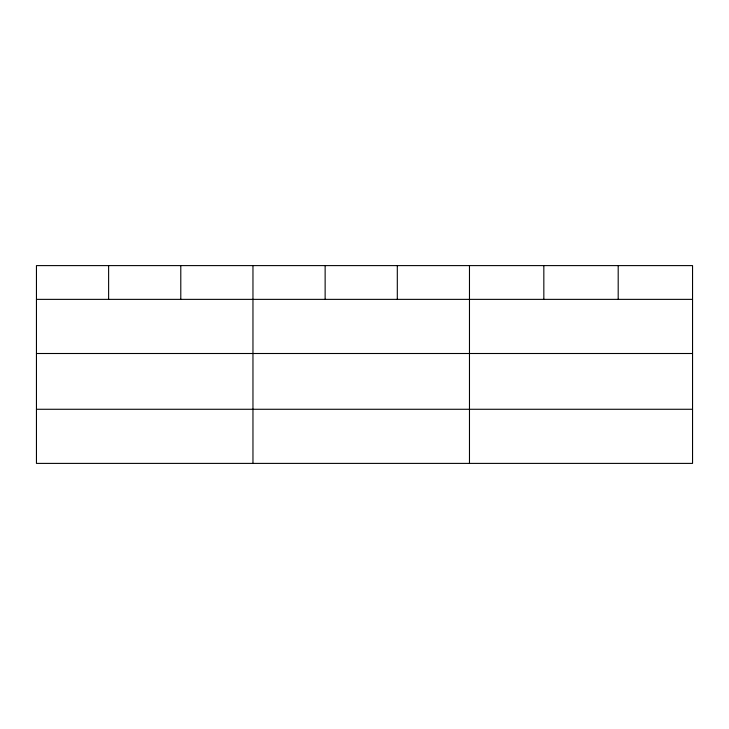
<?xml version="1.0" encoding="UTF-8"?>
<svg xmlns="http://www.w3.org/2000/svg" width="729" height="729" viewBox="0 0 729 729"><rect width="100%" height="100%" fill="white"/><g stroke="black" fill="none" stroke-linecap="round" stroke-linejoin="round"><path stroke-width="1.09" d="M692.55 353.501L692.55 265.602L36.45 265.602L36.45 463.398L692.55 463.398L692.55 353.501L36.45 353.501M36.45 299.364L692.55 299.364M36.45 409.27L692.55 409.27M618.192 265.602L618.192 299.364M543.834 265.602L543.834 299.364M469.476 265.602L469.476 463.398M397.305 265.602L397.305 299.364M325.134 265.602L325.134 299.364M252.963 265.602L252.963 463.398M180.792 265.602L180.792 299.364M108.621 265.602L108.621 299.364"/></g></svg>
